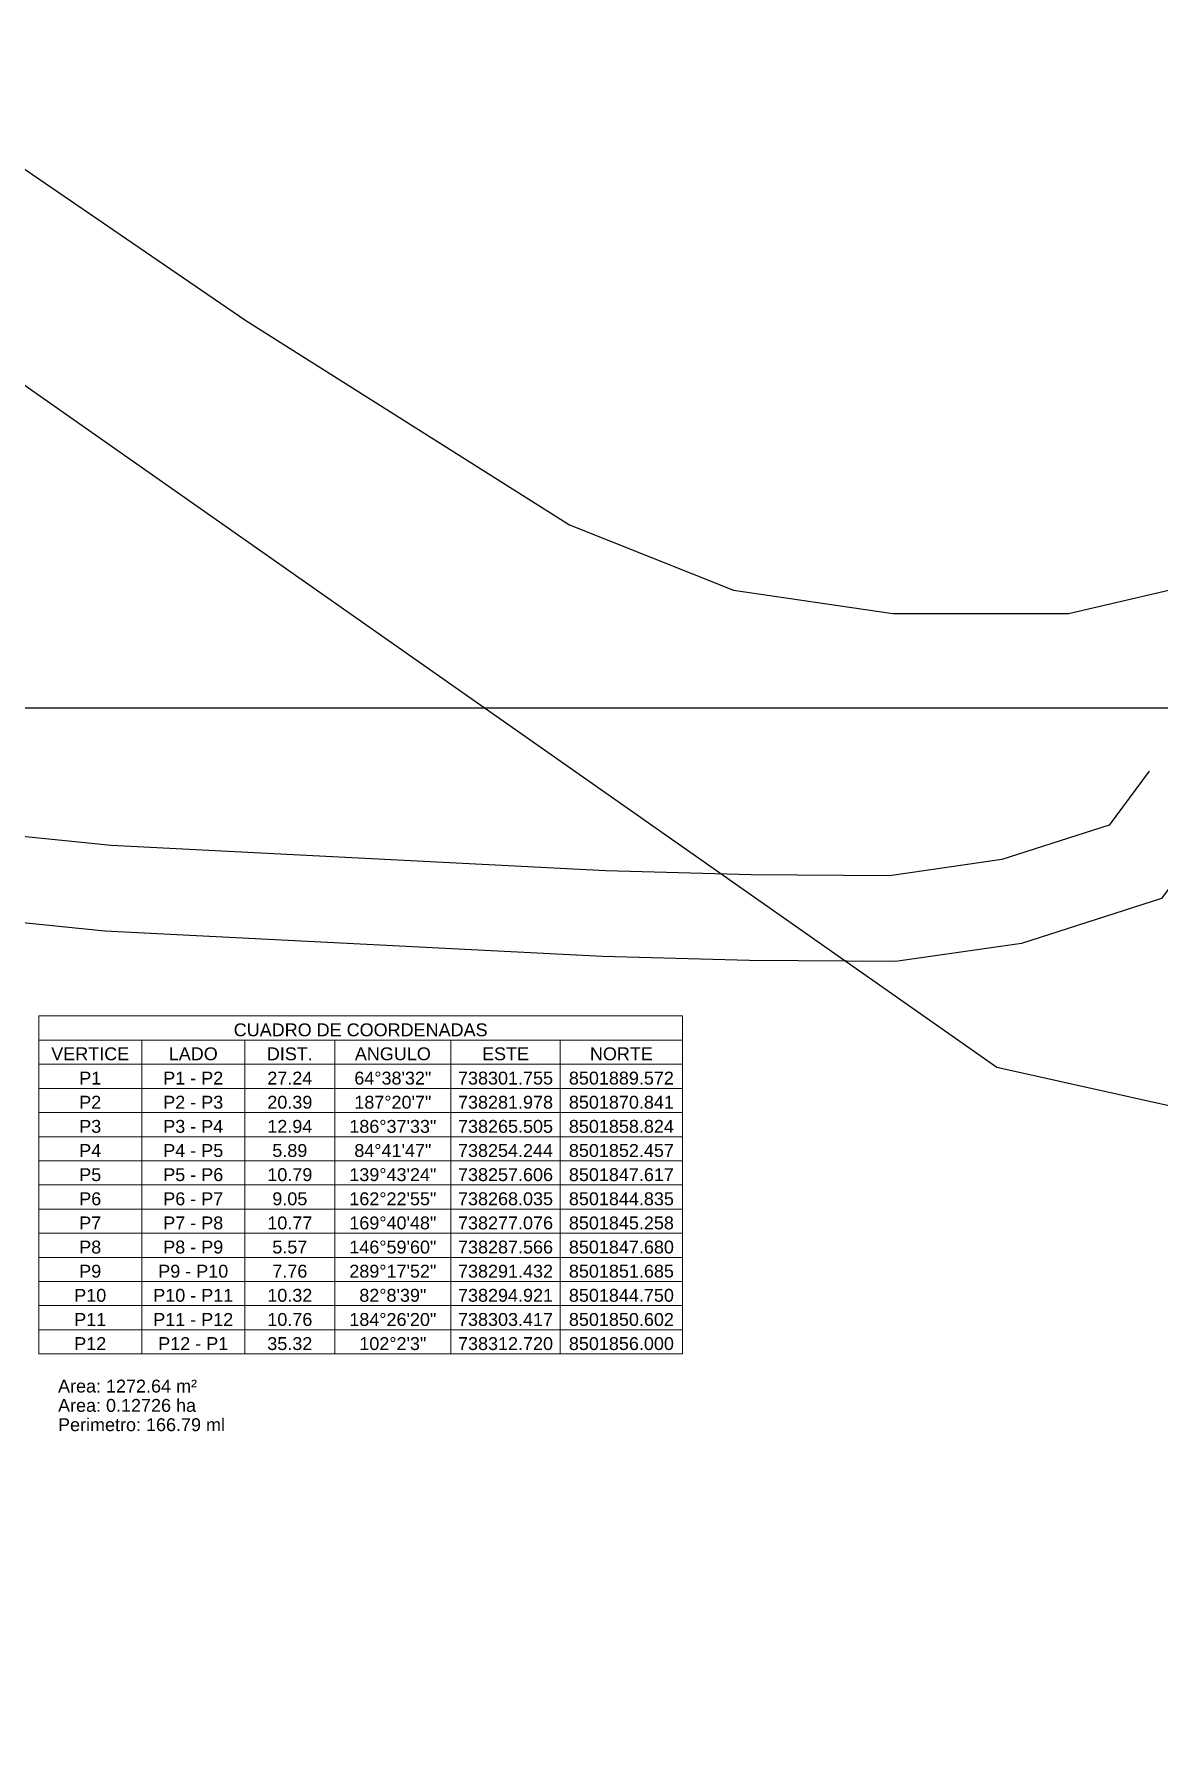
# Model space of a CAD drawing. Header units: millimetres. Extents: x 736950 to 738835, y 8500595 to 8502131.
# Drawn here: x 738334 to 738399.5, y 8501840.1 to 8501939.3 of the extents above; entities that cross this region are included whole.
import ezdxf
from ezdxf.enums import TextEntityAlignment as Align

# ---------------------------------------------------------------- set-up
doc = ezdxf.new("R2010")
doc.units = ezdxf.units.MM
doc.layers.add('Cuadricula Coordenadas', color=5, linetype='Continuous')
doc.layers.add('CUADROS', color=9, linetype='Continuous', lineweight=20)
doc.styles.add('CUADROS', font='arial.ttf')

# ---------------------------------------------------------------- blocks, each defined once
blk = doc.blocks.new('CC-Cuerpo')
at = {"layer": 'CUADROS'}
for p, q in [((0, 0), (0, 3.75)), ((0, 3.75), (100, 3.75)), ((16, 0), (16, 3.75)), ((32, 0), (32, 3.75)), ((46, 0), (46, 3.75)), ((64, 0), (64, 3.75)), ((81, 0), (81, 3.75)), ((100, 0), (100, 3.75)), ((0, 0), (100, 0))]:
    blk.add_line(p, q, dxfattribs=at)
at = {"layer": 'CUADROS', "style": 'CUADROS'}
for tag, p in [('V', (8, 0)), ('L', (24, 0)), ('D', (39, 0)), ('ANG', (55, 0)), ('X', (72.5, 0)), ('Y', (90.5, 0))]:
    blk.add_attdef(tag, text='', height=2, dxfattribs=at).set_placement(p, align=Align.BOTTOM_CENTER)

msp = doc.modelspace()

# ---------------------------------------------------------------- linework, layer by layer
at = {"flags": 128}
for points in [[(737992.237, 8502032.929), (738060.228, 8502033.963), (738124.078, 8502038.099), (738168.945, 8502039.823), (738184.338, 8502040.373), (738194.182, 8502040.638), (738201.529, 8502039.959), (738208.875, 8502038.192), (738217.719, 8502034.117), (738227.403, 8502029.391), (738239.375, 8502021.186), (738248.416, 8502010.787), (738259.11, 8501998.031), (738273.844, 8501978.937), (738282.989, 8501969.785), (738293.234, 8501960.896), (738307.564, 8501949.71), (738324.755, 8501937.3), (738346.321, 8501922.553), (738365.169, 8501910.659), (738374.717, 8501906.845), (738383.991, 8501905.483), (738394.221, 8501905.483), (738402.405, 8501907.389)], [(737992.237, 8502032.929), (738060.228, 8502033.963), (738124.078, 8502038.099), (738168.945, 8502039.823), (738184.338, 8502040.373), (738194.182, 8502040.638), (738201.529, 8502039.959), (738208.875, 8502038.192), (738217.719, 8502034.117), (738227.403, 8502029.391), (738239.375, 8502021.186), (738248.416, 8502010.787), (738259.11, 8501998.031), (738273.844, 8501978.937), (738282.989, 8501969.785), (738293.234, 8501960.896), (738307.564, 8501949.71), (738324.755, 8501937.3), (738346.321, 8501922.553), (738365.169, 8501910.659), (738374.717, 8501906.845), (738383.991, 8501905.483), (738394.221, 8501905.483), (738402.405, 8501907.389)], [(737585.913, 8501778.185), (737639.961, 8501813.216), (737684.569, 8501854.665), (737720.556, 8501863.1), (737742.067, 8501867.371), (737762.066, 8501882.16), (737785.932, 8501952.112), (737806.15, 8501987.692), (737853.298, 8502017.405), (738098.417, 8502022.333), (738206.81, 8502020.965), (738240.32, 8502004.255), (738269.747, 8501964.683), (738333.456, 8501918.771), (738390.063, 8501879.06), (738437.088, 8501868.592), (738458.442, 8501878.527), (738495.186, 8501893.335), (738504.537, 8501918.956), (738546.329, 8501946.044), (738585.917, 8501937.231)], [(738398.923, 8501896.31), (738396.59, 8501893.155), (738390.355, 8501891.158), (738383.805, 8501890.208), (738375.747, 8501890.267), (738367.277, 8501890.502), (738338.474, 8501891.964), (738321.797, 8501893.657), (738310.962, 8501894.88), (738305.497, 8501895.539), (738302.199, 8501895.351), (738300.008, 8501894.645), (738297.672, 8501892.666), (738283.506, 8501879.272), (738255.984, 8501859.592), (738253.214, 8501858.294), (738250.012, 8501857.843), (738246.66, 8501858.219), (738242.179, 8501859.61), (738238.627, 8501861.69)]]:
    msp.add_lwpolyline(points, dxfattribs=at)
msp.add_lwpolyline([(738406.55, 8501898.215), (738399.651, 8501888.885), (738391.484, 8501886.269), (738384.148, 8501885.205), (738375.659, 8501885.267), (738367.081, 8501885.505), (738338.094, 8501886.976), (738321.264, 8501888.686), (738310.382, 8501889.914), (738305.339, 8501890.522), (738303.123, 8501890.395), (738302.484, 8501890.19)])
at = {"layer": 'Cuadricula Coordenadas', "color": 8}
msp.add_line((736950.226, 8501900), (738552.898, 8501900), dxfattribs=at)
at = {"layer": 'CUADROS'}
for p, q in [((738334.251, 8501879.226), (738334.251, 8501882.039)), ((738334.251, 8501882.039), (738371.751, 8501882.039)), ((738371.751, 8501879.226), (738371.751, 8501882.039)), ((738334.251, 8501880.632), (738371.751, 8501880.632)), ((738340.251, 8501879.226), (738340.251, 8501880.632)), ((738346.251, 8501879.226), (738346.251, 8501880.632)), ((738351.501, 8501879.226), (738351.501, 8501880.632)), ((738358.251, 8501879.226), (738358.251, 8501880.632)), ((738364.626, 8501879.226), (738364.626, 8501880.632)), ((738334.251, 8501879.226), (738371.751, 8501879.226))]:
    msp.add_line(p, q, dxfattribs=at)

# ---------------------------------------------------------------- block references
at = {"layer": 'CUADROS', "xscale": 0.375, "yscale": 0.375, "zscale": 0.375}
for p, values in [((738334.251, 8501877.82), {'V': 'P1', 'L': 'P1 - P2', 'D': '27.24', 'ANG': '64°38\'32"', 'X': '738301.755', 'Y': '8501889.572'}), ((738334.251, 8501876.414), {'V': 'P2', 'L': 'P2 - P3', 'D': '20.39', 'ANG': '187°20\'7"', 'X': '738281.978', 'Y': '8501870.841'}), ((738334.251, 8501875.007), {'V': 'P3', 'L': 'P3 - P4', 'D': '12.94', 'ANG': '186°37\'33"', 'X': '738265.505', 'Y': '8501858.824'}), ((738334.251, 8501873.601), {'V': 'P4', 'L': 'P4 - P5', 'D': '5.89', 'ANG': '84°41\'47"', 'X': '738254.244', 'Y': '8501852.457'}), ((738334.251, 8501872.195), {'V': 'P5', 'L': 'P5 - P6', 'D': '10.79', 'ANG': '139°43\'24"', 'X': '738257.606', 'Y': '8501847.617'}), ((738334.251, 8501870.789), {'V': 'P6', 'L': 'P6 - P7', 'D': '9.05', 'ANG': '162°22\'55"', 'X': '738268.035', 'Y': '8501844.835'}), ((738334.251, 8501869.382), {'V': 'P7', 'L': 'P7 - P8', 'D': '10.77', 'ANG': '169°40\'48"', 'X': '738277.076', 'Y': '8501845.258'}), ((738334.251, 8501867.976), {'V': 'P8', 'L': 'P8 - P9', 'D': '5.57', 'ANG': '146°59\'60"', 'X': '738287.566', 'Y': '8501847.680'}), ((738334.251, 8501866.57), {'V': 'P9', 'L': 'P9 - P10', 'D': '7.76', 'ANG': '289°17\'52"', 'X': '738291.432', 'Y': '8501851.685'}), ((738334.251, 8501865.164), {'V': 'P10', 'L': 'P10 - P11', 'D': '10.32', 'ANG': '82°8\'39"', 'X': '738294.921', 'Y': '8501844.750'}), ((738334.251, 8501863.757), {'V': 'P11', 'L': 'P11 - P12', 'D': '10.76', 'ANG': '184°26\'20"', 'X': '738303.417', 'Y': '8501850.602'}), ((738334.251, 8501862.351), {'V': 'P12', 'L': 'P12 - P1', 'D': '35.32', 'ANG': '102°2\'3"', 'X': '738312.720', 'Y': '8501856.000'})]:
    msp.add_blockref('CC-Cuerpo', p, dxfattribs=at).add_auto_attribs(values)

# ---------------------------------------------------------------- texts
at = {"layer": 'CUADROS', "style": 'CUADROS'}
msp.add_text('CUADRO DE COORDENADAS', height=0.75, dxfattribs=at).set_placement((738353.001, 8501880.632), align=Align.BOTTOM_CENTER)
for s, p in [('VERTICE', (738337.251, 8501879.46)), ('LADO', (738343.251, 8501879.46)), ('DIST.', (738348.876, 8501879.46)), ('ANGULO', (738354.876, 8501879.46)), ('ESTE', (738361.439, 8501879.46)), ('NORTE', (738368.189, 8501879.46))]:
    msp.add_text(s, height=0.75, dxfattribs=at).set_placement(p, align=Align.CENTER)
for s, p in [('Area: 1272.64 m²', (738335.376, 8501860.101)), ('Area: 0.12726 ha', (738335.376, 8501858.976)), ('Perimetro: 166.79 ml', (738335.376, 8501857.851))]:
    msp.add_text(s, height=0.75, dxfattribs=at).set_placement(p)

doc.saveas('drawing.dxf')
